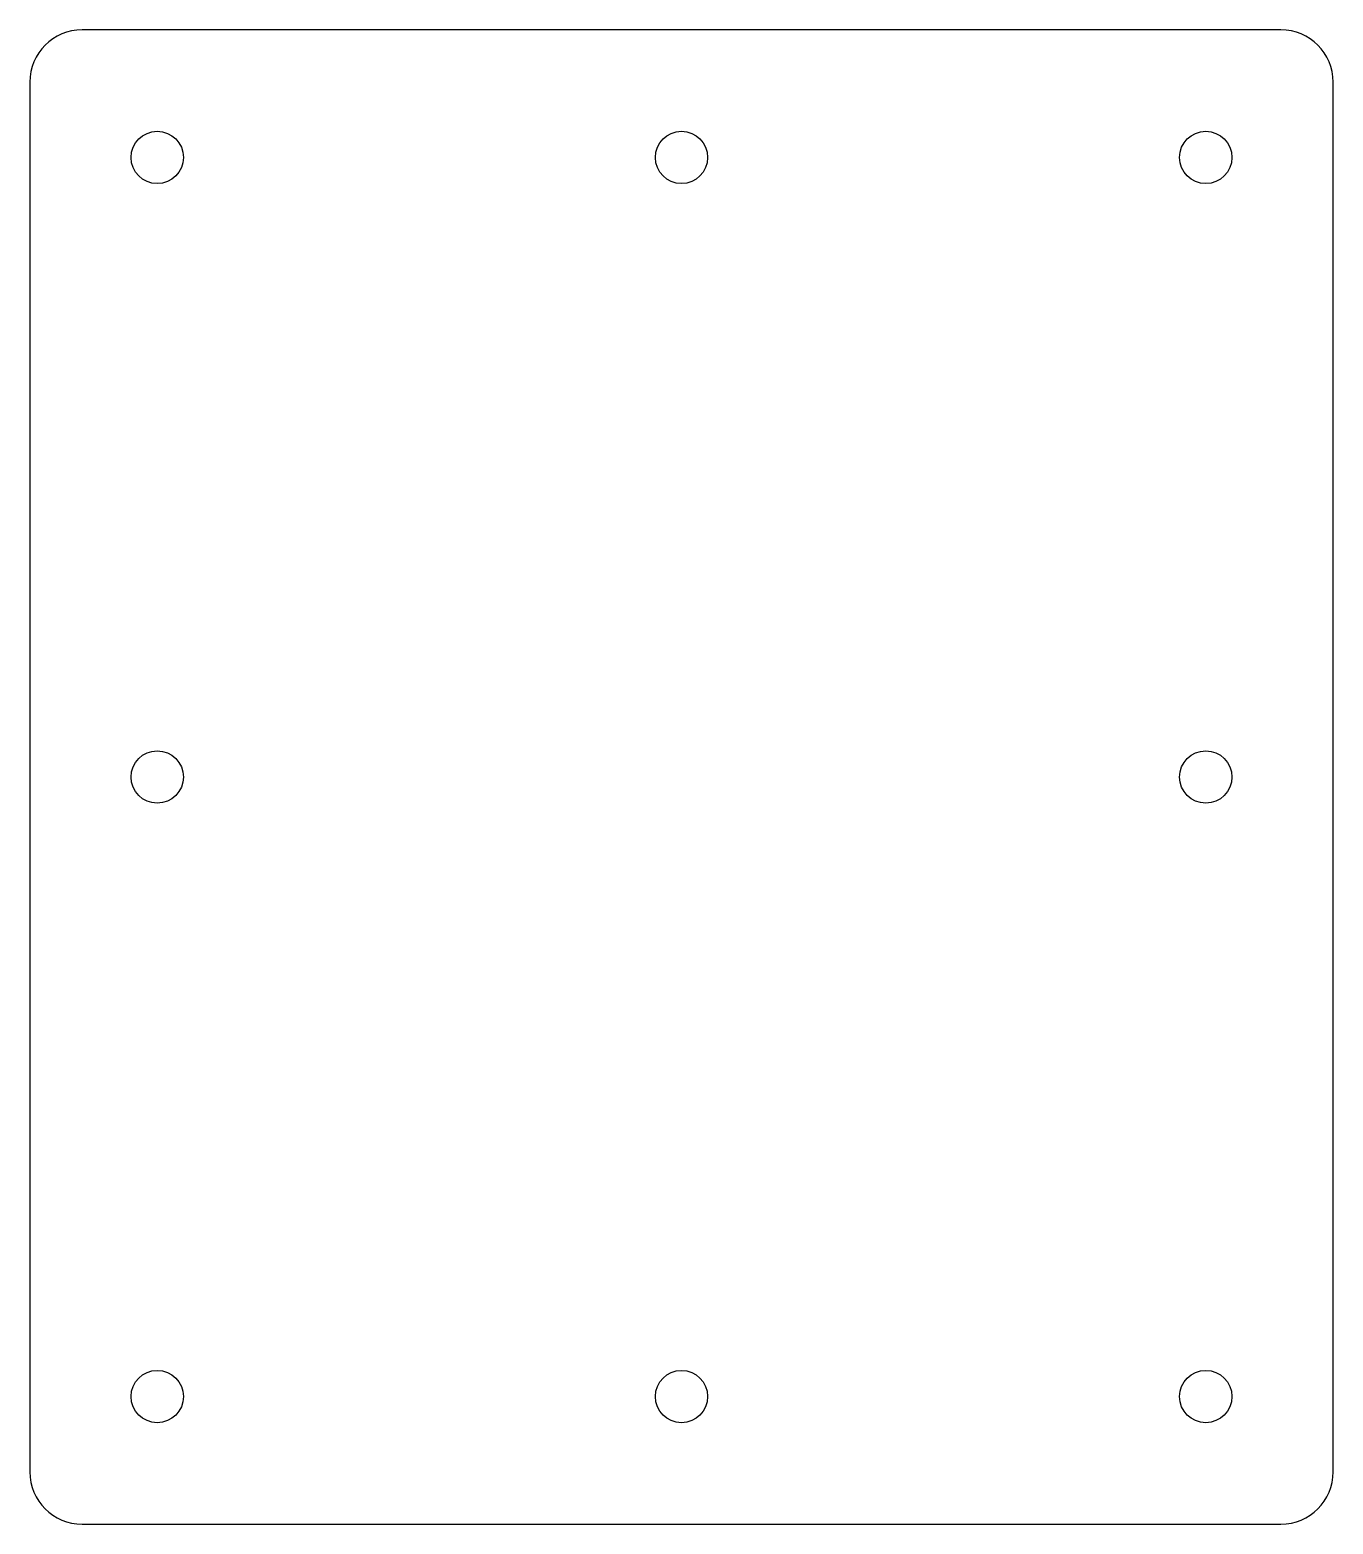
# Model space of a CAD drawing. Header units: millimetres. Extents: x 20 to 269, y 20 to 306.
import ezdxf

# ---------------------------------------------------------------- set-up
doc = ezdxf.new("R2010")
doc.units = ezdxf.units.MM

msp = doc.modelspace()

# ---------------------------------------------------------------- linework, layer by layer
at = {"color": 7, "linetype": 'Continuous', "lineweight": 25}
for p, q in [((259.22, 305.67), (30, 305.67)), ((20, 295.67), (20, 30)), ((269.22, 30), (269.22, 295.67)), ((30, 20), (259.22, 20))]:
    msp.add_line(p, q, dxfattribs=at)
for centre in [(44.36, 281.285), (144.61, 281.285), (244.86, 281.285), (44.36, 162.835), (244.86, 162.835), (44.36, 44.385), (144.61, 44.385), (244.86, 44.385)]:
    msp.add_circle(centre, 5, dxfattribs=at)
for centre, start, end in [((30, 295.67), 90, 180), ((259.22, 295.67), 0, 90), ((30, 30), 180, 270), ((259.22, 30), 270, 0)]:
    msp.add_arc(centre, 10, start, end, dxfattribs=at)

doc.saveas('drawing.dxf')
